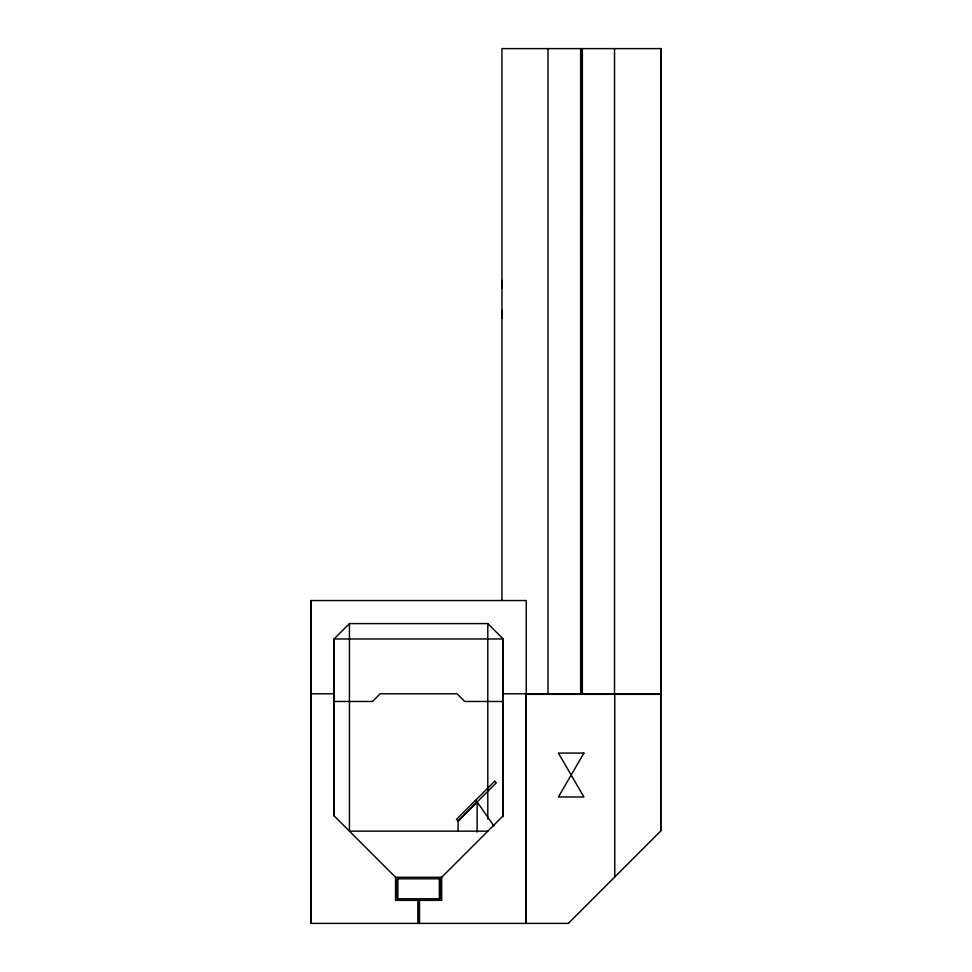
<?xml version="1.0" encoding="UTF-8"?>
<svg xmlns="http://www.w3.org/2000/svg" width="972" height="972" viewBox="0 0 972 972"><rect width="100%" height="100%" fill="white"/><g stroke="black" fill="none" stroke-linecap="round" stroke-linejoin="round"><path stroke-width="1.46" d="M568.413 923.4L310.991 923.4L310.991 600.538L526.241 600.538L526.241 923.4M334.052 815.775L334.052 638.969L349.434 623.599L487.798 623.599L503.18 638.969L503.168 815.775L441.677 877.279L441.677 900.339L395.555 900.339L395.555 877.279L334.052 815.775L334.052 693.789L310.991 693.789M397.864 898.796L397.864 878.809M439.368 898.796L439.368 878.809M487.798 819.092L487.798 623.599M503.168 816.614L503.18 638.969L334.052 638.969L334.052 701.468L372.495 701.468L380.173 693.789L457.047 693.789L464.738 701.468L503.168 701.468M526.156 923.4L526.156 693.789M614.754 876.963L614.754 693.789M568.316 923.4L660.729 830.987L660.729 693.789L503.168 693.789M502.026 317.978L502.038 310.42M493.97 826.042L477.118 801.949L458.091 821.036L458.091 831.412M526.241 694.324L580.709 694.324L580.709 48.6M581.025 694.324L581.086 48.6L501.965 48.6L501.965 600.538M487.798 831.157L349.434 831.157L349.434 623.599M395.555 877.279L441.677 877.279M475.478 800.381L477.118 802.009M502.026 280.373L502.038 287.858M660.826 48.6L660.729 831.084M614.523 48.6L614.523 694.324M581.949 48.6L581.949 694.324M580.649 48.6L580.649 694.324M548.001 48.6L548.001 694.324M477.118 801.949L477.118 832.093M417.851 900.339L417.851 923.4M310.991 600.538L310.991 923.4M419.382 900.339L419.382 923.4L419.382 900.339M660.96 216.452L660.887 275.392L660.96 216.452M583.917 753.081L558.402 796.979L583.917 796.979L558.402 753.081L583.917 753.081M494.675 781.196L456.463 819.408L458.091 821.036L496.303 782.824L494.675 781.196M661.009 48.6L581.888 48.6L581.888 694.324L661.009 694.324L661.009 48.6M440.134 878.809L397.086 878.809L397.086 898.796L440.134 898.796L440.134 878.809M582.325 694.324L582.325 48.6L582.252 694.324"/></g></svg>
